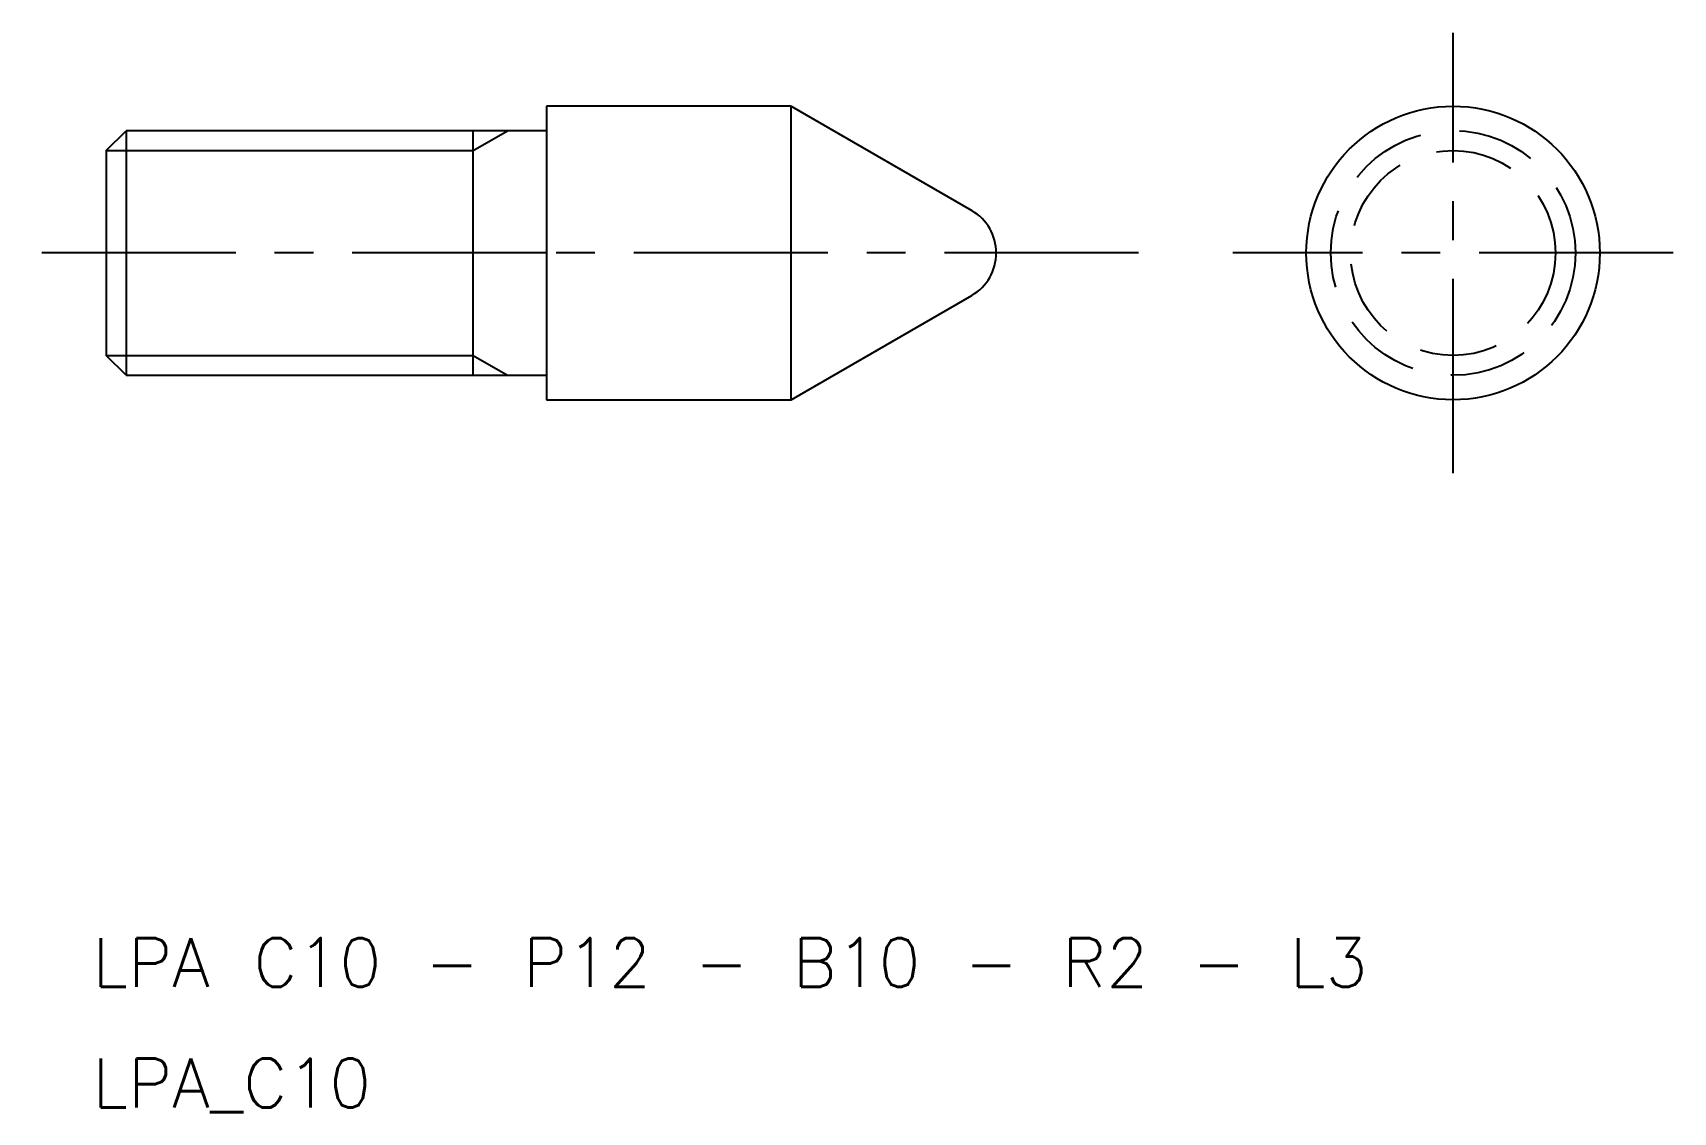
# Model space of a CAD drawing. Extents: x 23.9 to 91, y 14.9 to 59.
import ezdxf

# ---------------------------------------------------------------- set-up
doc = ezdxf.new("R2010")
doc.units = 0
doc.header["$LTSCALE"] = 0.25
doc.linetypes.add('CENTER', pattern=[50.8, 31.75, -6.35, 6.35, -6.35])
doc.linetypes.add('DASHED', pattern=[19.05, 12.7, -6.35])
doc.layers.get('0').update_dxf_attribs({"linetype": 'CONTINUOUS'})
doc.layers.add('CENTER', color=1, linetype='CENTER')
doc.styles.get("Standard").update_dxf_attribs({"font": 'txt.shx'})

msp = doc.modelspace()

# ---------------------------------------------------------------- linework, layer by layer
for p, q in [((44.932, 56), (44.932, 44)), ((54.932, 56), (44.932, 56)), ((54.932, 56), (62.324, 51.732)), ((54.932, 44), (54.932, 56)), ((26.932, 54.188), (27.744, 55)), ((44.932, 55), (27.744, 55)), ((27.744, 55), (27.744, 45)), ((41.932, 45), (41.932, 55)), ((26.932, 54.188), (26.932, 45.812)), ((54.932, 44), (62.324, 48.268)), ((27.744, 45), (26.932, 45.812)), ((27.744, 45), (44.932, 45)), ((44.932, 44), (54.932, 44))]:
    msp.add_line(p, q)
at = {"color": 3}
for p, q in [((41.932, 54.188), (43.338, 55)), ((26.932, 54.188), (41.932, 54.188)), ((26.932, 45.812), (41.932, 45.812)), ((41.932, 45.812), (43.338, 45))]:
    msp.add_line(p, q, dxfattribs=at)
msp.add_circle((82, 50), 6)
at = {"color": 3, "linetype": 'DASHED'}
for radius in [5, 4.188]:
    msp.add_circle((82, 50), radius, dxfattribs=at)
msp.add_arc((61.324, 50), 2, 300, 60)
at = {"layer": 'CENTER', "color": 1, "linetype": 'CENTER'}
for p, q in [((82, 41), (82, 59)), ((44.932, 50), (23.932, 50)), ((69.14, 50), (44.932, 50)), ((91, 50), (73, 50))]:
    msp.add_line(p, q, dxfattribs=at)

# ---------------------------------------------------------------- texts
for s, p in [('LPA C10 - P12 - B10 - R2 - L3', (26.369, 20)), ('LPA_C10', (26.369, 15.071))]:
    msp.add_text(s, height=2).set_placement(p)

doc.saveas('drawing.dxf')
